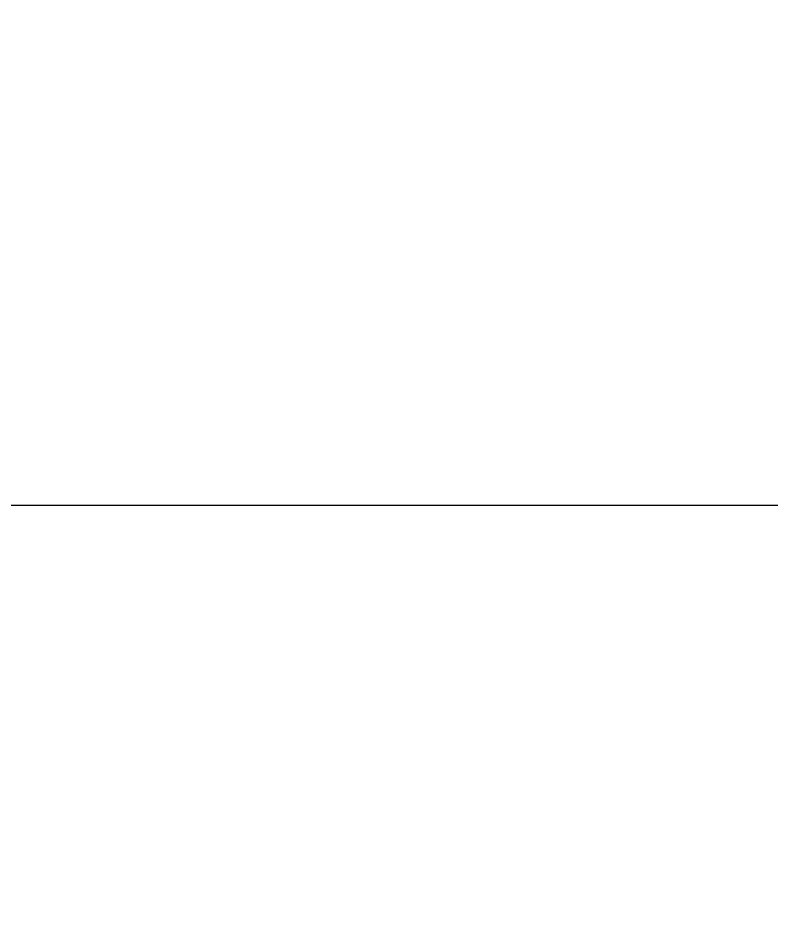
# Model space of a CAD drawing. Header units: millimetres. Extents: x 4688 to 5146, y 1130 to 1448.
# Drawn here: x 4756.3455 to 4756.4363, y 1206.4717 to 1206.5805 of the extents above; entities that cross this region are included whole.
import ezdxf

# ---------------------------------------------------------------- set-up
doc = ezdxf.new("R2010")
doc.units = ezdxf.units.MM
doc.header["$MEASUREMENT"] = 0
doc.layers.get('0').update_dxf_attribs({"linetype": 'CONTINUOUS'})
doc.layers.get('Defpoints').update_dxf_attribs({"linetype": 'CONTINUOUS'})
doc.layers.add('dim', color=82, linetype='CONTINUOUS', lineweight=9)
doc.styles.add('ROMAND', font='romand.shx', dxfattribs={"width": 0.75, "bigfont": 'gbcbig.shx'})
doc.dimstyles.new('YanXiu', dxfattribs={"dimtxt": 2.5, "dimasz": 2.2, "dimexe": 1, "dimexo": 0, "dimgap": 0.66, "dimtad": 0, "dimzin": 0, "dimdsep": 46, "dimtxsty": 'ROMAND', "dimblk": 'CLOSEDBLANK', "dimcen": 0, "dimclrd": 3, "dimclre": 3, "dimclrt": 7, "dimadec": 0, "dimazin": 0, "dimtfac": 1, "dimtdec": 4, "dimtofl": 0, "dimtmove": 0, "dimatfit": 3, "dimldrblk": 'CLOSEDBLANK', "dimfxl": 0, "dimtolj": 1, "dimtzin": 0, "dimlwd": 0, "dimlwe": 0, "dimarcsym": 0})

# ---------------------------------------------------------------- blocks, each defined once
blk = doc.blocks.new('_ClosedBlank')
at = {"color": 0, "linetype": 'ByBlock', "lineweight": -2}
for p, q in [((-1, 0.166667), (0, 0)), ((-1, 0.166667), (-1, -0.166667)), ((0, 0), (-1, -0.166667))]:
    blk.add_line(p, q, dxfattribs=at)
blk = doc.blocks.new('*D2')
at = {"layer": 'Defpoints', "color": 0}
for p in [(4764.07811, 1217.62166), (4752.35965, 1206.52166), (4756.43844, 1206.52166)]:
    blk.add_point(p, dxfattribs=at)
at = {"layer": 'dim', "color": 3, "lineweight": 5}
for p, q in [((4764.07811, 1217.62166), (4751.95985, 1217.62166)), ((4752.35965, 1216.02166), (4752.35965, 1214.47146)), ((4752.35965, 1208.12166), (4752.35965, 1209.67186)), ((4756.43844, 1206.52166), (4751.95985, 1206.52166))]:
    blk.add_line(p, q, dxfattribs=at)
at = {"layer": 'dim', "color": 3, "lineweight": 5, "xscale": 1.6, "yscale": 1.6, "zscale": 1.6}
for p, rotation in [((4752.35965, 1217.62166), 90), ((4752.35965, 1206.52166), 270)]:
    blk.add_blockref('_ClosedBlank', p, dxfattribs=dict(at, rotation=rotation))
at = {"layer": 'dim', "color": 7, "insert": (4752.35965, 1212.07166), "char_height": 2, "attachment_point": 5, "rotation": 90, "style": 'ROMAND'}
blk.add_mtext('11.1', dxfattribs=at)
blk = doc.blocks.new('*D3')
at = {"layer": 'Defpoints', "color": 0}
for p in [(4756.43844, 1206.52166), (4752.35965, 1193.62166), (4770.03533, 1193.62166)]:
    blk.add_point(p, dxfattribs=at)
at = {"layer": 'dim', "color": 3, "lineweight": 5}
for p, q in [((4756.43844, 1206.52166), (4751.95985, 1206.52166)), ((4752.35965, 1204.92166), (4752.35965, 1202.65003)), ((4752.35965, 1195.22166), (4752.35965, 1197.49329)), ((4770.03533, 1193.62166), (4751.95985, 1193.62166))]:
    blk.add_line(p, q, dxfattribs=at)
at = {"layer": 'dim', "color": 3, "lineweight": 5, "xscale": 1.6, "yscale": 1.6, "zscale": 1.6}
for p, rotation in [((4752.35965, 1206.52166), 90), ((4752.35965, 1193.62166), 270)]:
    blk.add_blockref('_ClosedBlank', p, dxfattribs=dict(at, rotation=rotation))
at = {"layer": 'dim', "color": 7, "insert": (4752.35965, 1200.07166), "char_height": 2, "attachment_point": 5, "rotation": 90, "style": 'ROMAND'}
blk.add_mtext('12.9', dxfattribs=at)
blk = doc.blocks.new('*D4')
at = {"layer": 'Defpoints', "color": 0}
for p in [(4749.55965, 1220.12166), (4786.43844, 1220.12166), (4770.03533, 1193.62166)]:
    blk.add_point(p, dxfattribs=at)
at = {"layer": 'dim', "color": 3, "lineweight": 5}
for p, q in [((4786.43844, 1220.12166), (4749.15985, 1220.12166)), ((4749.55965, 1218.52166), (4749.55965, 1209.59289)), ((4749.55965, 1195.22166), (4749.55965, 1204.15043)), ((4770.03533, 1193.62166), (4749.15985, 1193.62166))]:
    blk.add_line(p, q, dxfattribs=at)
at = {"layer": 'dim', "color": 3, "lineweight": 5, "xscale": 1.6, "yscale": 1.6, "zscale": 1.6}
for p, rotation in [((4749.55965, 1220.12166), 90), ((4749.55965, 1193.62166), 270)]:
    blk.add_blockref('_ClosedBlank', p, dxfattribs=dict(at, rotation=rotation))
at = {"layer": 'dim', "color": 7, "insert": (4749.55965, 1206.87166), "char_height": 2, "attachment_point": 5, "rotation": 90, "style": 'ROMAND'}
blk.add_mtext('26.5', dxfattribs=at)

msp = doc.modelspace()

# ---------------------------------------------------------------- dimensions: what is measured, and where the dimension line sits
at = {"layer": 'dim'}
for base, p1, p2, picture, middle in [((4749.55965, 1220.12166), (4770.03533, 1193.62166), (4786.43844, 1220.12166), '*D4', (4749.55965, 1206.87166)), ((4752.35965, 1206.52166), (4764.07811, 1217.62166), (4756.43844, 1206.52166), '*D2', (4752.35965, 1212.07166)), ((4752.35965, 1193.62166), (4756.43844, 1206.52166), (4770.03533, 1193.62166), '*D3', (4752.35965, 1200.07166))]:
    dim = msp.add_linear_dim(base=base, p1=p1, p2=p2, dimstyle='YanXiu', override={"dimtxt": 2, "dimasz": 1.6, "dimexe": 0.3998, "dimgap": 0.3998}, dxfattribs=at)
    dim.commit()
    dim.dimension.update_dxf_attribs({"geometry": picture, "text_midpoint": middle, "dimtype": 160})

doc.saveas('drawing.dxf')
